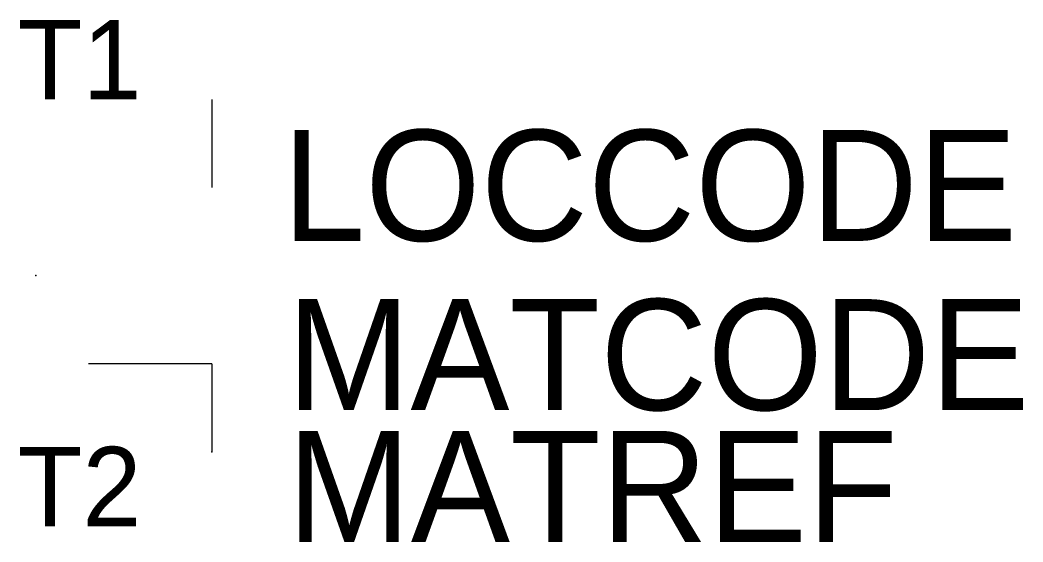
# Model space of a CAD drawing. Extents: x -5.4 to 23, y -7.6 to 7.2.
import ezdxf
from ezdxf.enums import TextEntityAlignment as Align

# ---------------------------------------------------------------- set-up
doc = ezdxf.new("R2010")
doc.units = 0
doc.layers.get('0').update_dxf_attribs({"linetype": 'CONTINUOUS'})
for name, color, linetype in [('A', 7, 'CONTINUOUS'), ('C', 6, 'CONTINUOUS'), ('T2', 7, 'CONTINUOUS')]:
    doc.layers.add(name, color=color, linetype=linetype)

msp = doc.modelspace()

# ---------------------------------------------------------------- linework, layer by layer
at = {"color": 0, "linetype": 'CONTINUOUS'}
for p, q in [((0, 5), (0, 2.5)), ((0, -2.5), (-3.5, -2.5)), ((0, -2.5), (0, -5))]:
    msp.add_line(p, q, dxfattribs=at)
at = {"layer": 'A', "color": 0, "linetype": 'CONTINUOUS'}
msp.add_point((-5, 0), dxfattribs=at)
at = {"layer": 'C', "color": 0, "linetype": 'CONTINUOUS'}
msp.add_point((0, -5), dxfattribs=at)

# ---------------------------------------------------------------- texts
at = {"color": 0, "linetype": 'CONTINUOUS'}
for tag, p in [('LOCCODE', (2, 0.985)), ('MATCODE', (2.119, -3.815)), ('MATREF', (2.132, -7.553))]:
    msp.add_attdef(tag, p, '', height=3.15, dxfattribs=at)
at = {"layer": 'T2', "color": 0, "linetype": 'CONTINUOUS'}
for tag, p in [('T1', (-2, 4.999)), ('T2', (-2, -7.107))]:
    msp.add_attdef(tag, text='', height=2.25, dxfattribs=at).set_placement(p, align=Align.RIGHT)

doc.saveas('drawing.dxf')
